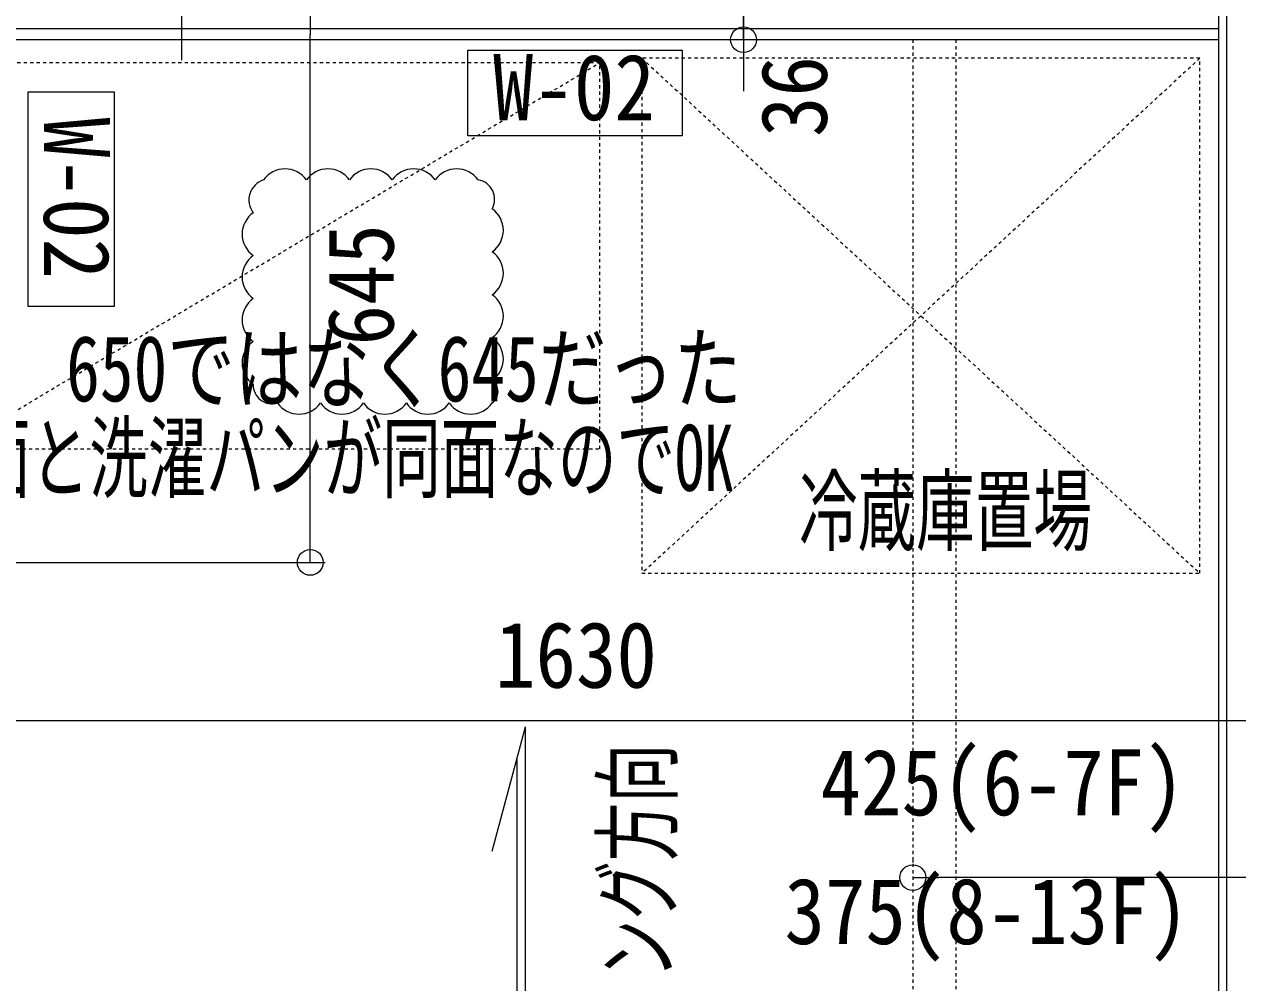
# Model space of a CAD drawing. Units: millimetres at full size, sheet at 1:30. Extents: x -17796 to 21385, y -23279 to 7734.
# Drawn here: x 18024 to 19438, y -884 to 233 of the extents above; entities that cross this region are included whole.
import ezdxf
from ezdxf.enums import TextEntityAlignment as Align

# ---------------------------------------------------------------- set-up
doc = ezdxf.new("R2010")
doc.units = ezdxf.units.MM
doc.header["$LTSCALE"] = 30
doc.linetypes.add('USER11', pattern=[0.25, 0.125, -0.125])
doc.layers.add('0-1_(W)電灯', color=253, linetype='Continuous', lineweight=18)
doc.layers.add('0-C_0_4P', color=4, linetype='Continuous', lineweight=18)
doc.styles.add('ＭＳ ゴシック', font='')
doc.styles.get('ＭＳ ゴシック').set_extended_font_data('MS Gothic')

msp = doc.modelspace()

# ---------------------------------------------------------------- linework, layer by layer
at = {"layer": '0-1_(W)電灯', "color": 7}
for p, q in [((18207.13, 250.96), (18207.13, 220.96)), ((18357.13, 250.96), (18357.13, 220.96)), ((18861.88, 250.96), (18861.88, 220.96)), ((18861.88, 214.96), (18861.88, 184.96)), ((18357.13, -394.04), (18357.13, -364.04)), ((19059.07, -761.26), (19089.07, -761.26))]:
    msp.add_line(p, q, dxfattribs=at)
at = {"layer": '0-1_(W)電灯', "color": 6}
for p, q in [((18207.13, 220.96), (18207.13, 190.96)), ((18357.13, -364.04), (18357.13, 220.96)), ((17874.07, -394.04), (18374.63, -394.04)), ((17884.07, -578.31), (19454.07, -578.31))]:
    msp.add_line(p, q, dxfattribs=at)
at = {"layer": '0-1_(W)電灯', "color": 171}
for p, q in [((18861.88, 214.96), (18844.38, 214.96)), ((18861.88, 220.96), (18861.88, 190.96)), ((18861.88, 184.96), (18861.88, 154.96)), ((19059.07, -741.26), (19059.07, -743.76)), ((19454.07, -761.26), (19089.07, -761.26))]:
    msp.add_line(p, q, dxfattribs=at)
at = {"layer": '0-1_(W)電灯', "color": 3, "linetype": 'USER11'}
for p, q in [((19059.07, 214.96), (19059.07, -4289.04)), ((19109.07, 214.96), (19109.07, -4289.04))]:
    msp.add_line(p, q, dxfattribs=at)
at = {"layer": '0-1_(W)電灯', "linetype": 'USER11'}
for p, q in [((17939.6, -261.78), (18694.6, 188.22)), ((18743.44, 193.32), (19393.44, -406.68)), ((19393.44, 193.32), (18743.44, -406.68))]:
    msp.add_line(p, q, dxfattribs=at)
at = {"layer": '0-1_(W)電灯', "color": 94}
for p, q in [((18569.15, -730.3), (18607.98, -585.41)), ((18607.98, -1161.42), (18607.98, -585.41)), ((18597.98, -1198.74), (18597.98, -622.73))]:
    msp.add_line(p, q, dxfattribs=at)
at = {"layer": '0-1_(W)電灯', "color": 171}
msp.add_lwpolyline([(18861.88, 214.96), (18861.88, 250.96), (18844.38, 250.96)], dxfattribs=at)
at = {"layer": '0-1_(W)電灯', "color": 30}
msp.add_lwpolyline([(19415.07, 227.46), (17877.57, 227.46), (17877.57, -417.54), (16958.07, -417.54)], dxfattribs=at)
at = {"layer": '0-1_(W)電灯', "color": 4}
msp.add_lwpolyline([(19415.07, 214.96), (17890.07, 214.96), (17890.07, -430.04), (16958.07, -430.04)], dxfattribs=at)
at = {"layer": '0-1_(W)電灯', "color": 2}
for points in [[(18790.51, 102.91), (18540.51, 102.91), (18540.51, 202.91), (18790.51, 202.91)], [(18028.61, -95.85), (18028.61, 154.15), (18128.61, 154.15), (18128.61, -95.85)]]:
    msp.add_lwpolyline(points, close=True, dxfattribs=at)
at = {"layer": '0-1_(W)電灯', "linetype": 'USER11'}
for points in [[(17939.6, -261.78), (18694.6, -261.78), (18694.6, 188.22), (17939.6, 188.22)], [(19393.44, 193.32), (18743.44, 193.32), (18743.44, -406.68), (19393.44, -406.68)]]:
    msp.add_lwpolyline(points, close=True, dxfattribs=at)
at = {"layer": '0-1_(W)電灯', "color": 7}
for centre in [(18861.88, 214.96), (18357.13, -394.04), (19059.07, -761.26)]:
    msp.add_circle(centre, 15, dxfattribs=at)
at = {"layer": '0-1_(W)電灯', "color": 1}
for centre, radius, start, end in [((18327.71, 34.02), 30.52, 35, 145), ((18377.71, 34.02), 30.52, 35, 145), ((18427.71, 34.02), 30.52, 35, 145), ((18477.71, 34.02), 30.52, 35, 145), ((18527.71, 34.02), 30.52, 35, 145), ((18310.08, 28.32), 24.36, 107.62841, 217.62841), ((18549.11, 28.98), 22.83, 330.93734, 80.93734), ((18551.56, -7.11), 30.52, 305, 55), ((18308.3, -11.56), 30.52, 125, 235), ((18308.3, -61.56), 30.52, 125, 235), ((18551.56, -57.11), 30.52, 305, 55), ((18551.56, -107.11), 30.52, 305, 55), ((18308.3, -111.56), 30.52, 125, 235), ((18308.3, -161.56), 30.52, 125, 235), ((18551.56, -157.11), 30.52, 305, 55), ((18559.9, -195.2), 15.97, 305, 55), ((18312.53, -187.52), 21.77, 177.46493, 287.46493), ((18344.07, -190.78), 30.52, 215, 325), ((18394.07, -190.78), 30.52, 215, 325), ((18444.07, -190.78), 30.52, 215, 325), ((18494.07, -190.78), 30.52, 215, 325), ((18544.07, -190.78), 30.52, 215, 325)]:
    msp.add_arc(centre, radius, start, end, dxfattribs=at)
at = {"layer": '0-C_0_4P'}
for p, q in [((19415.07, 2430.96), (19415.07, -4319.04)), ((19424.57, 2430.96), (19424.57, -4319.04))]:
    msp.add_line(p, q, dxfattribs=at)

# ---------------------------------------------------------------- texts
at = {"layer": '0-1_(W)電灯', "color": 2, "style": 'ＭＳ ゴシック', "width": 0.9}
msp.add_text('W-02', height=76.97, dxfattribs=at).set_placement((18570.02, 98.11), align=Align.BOTTOM_LEFT)
at = {"layer": '0-1_(W)電灯', "color": 9, "style": 'ＭＳ ゴシック', "width": 0.9}
for s, p in [('36', (18982.06, 101.64)), ('645', (18477.32, -141.26))]:
    msp.add_text(s, height=76.97, rotation=90, dxfattribs=at).set_placement(p, align=Align.BOTTOM_LEFT)
at = {"layer": '0-1_(W)電灯', "color": 2, "style": 'ＭＳ ゴシック', "width": 0.9}
msp.add_text('W-02', height=76.97, rotation=270, dxfattribs=at).set_placement((18023.8, 124.65), align=Align.BOTTOM_LEFT)
at = {"layer": '0-1_(W)電灯', "color": 1, "style": 'ＭＳ ゴシック'}
for s, width, p in [('650ではなく645だった', 0.75, (18072.74, -229.52)), ('壁面と洗濯パンが同面なのでOK', 0.65, (17894.89, -333.74))]:
    msp.add_text(s, height=76.97, dxfattribs=dict(at, width=width)).set_placement(p, align=Align.BOTTOM_LEFT)
at = {"layer": '0-1_(W)電灯', "color": 94, "style": 'ＭＳ ゴシック', "width": 0.65}
msp.add_text('冷蔵庫置場', height=76.97, dxfattribs=at).set_placement((18926.43, -395.44), align=Align.BOTTOM_LEFT)
at = {"layer": '0-1_(W)電灯', "color": 9, "style": 'ＭＳ ゴシック', "width": 0.9}
for s, p in [('1630', (18572.43, -563.12)), ('425(6-7F)', (18951.62, -711.77)), ('375(8-13F)', (18909.58, -861.77))]:
    msp.add_text(s, height=76.97, dxfattribs=at).set_placement(p, align=Align.BOTTOM_LEFT)
at = {"layer": '0-1_(W)電灯', "color": 94, "style": 'ＭＳ ゴシック', "width": 0.65}
msp.add_text('フローリング方向', height=76.97, rotation=90, dxfattribs=at).set_placement((18799.69, -1151.54), align=Align.BOTTOM_LEFT)

doc.saveas('drawing.dxf')
